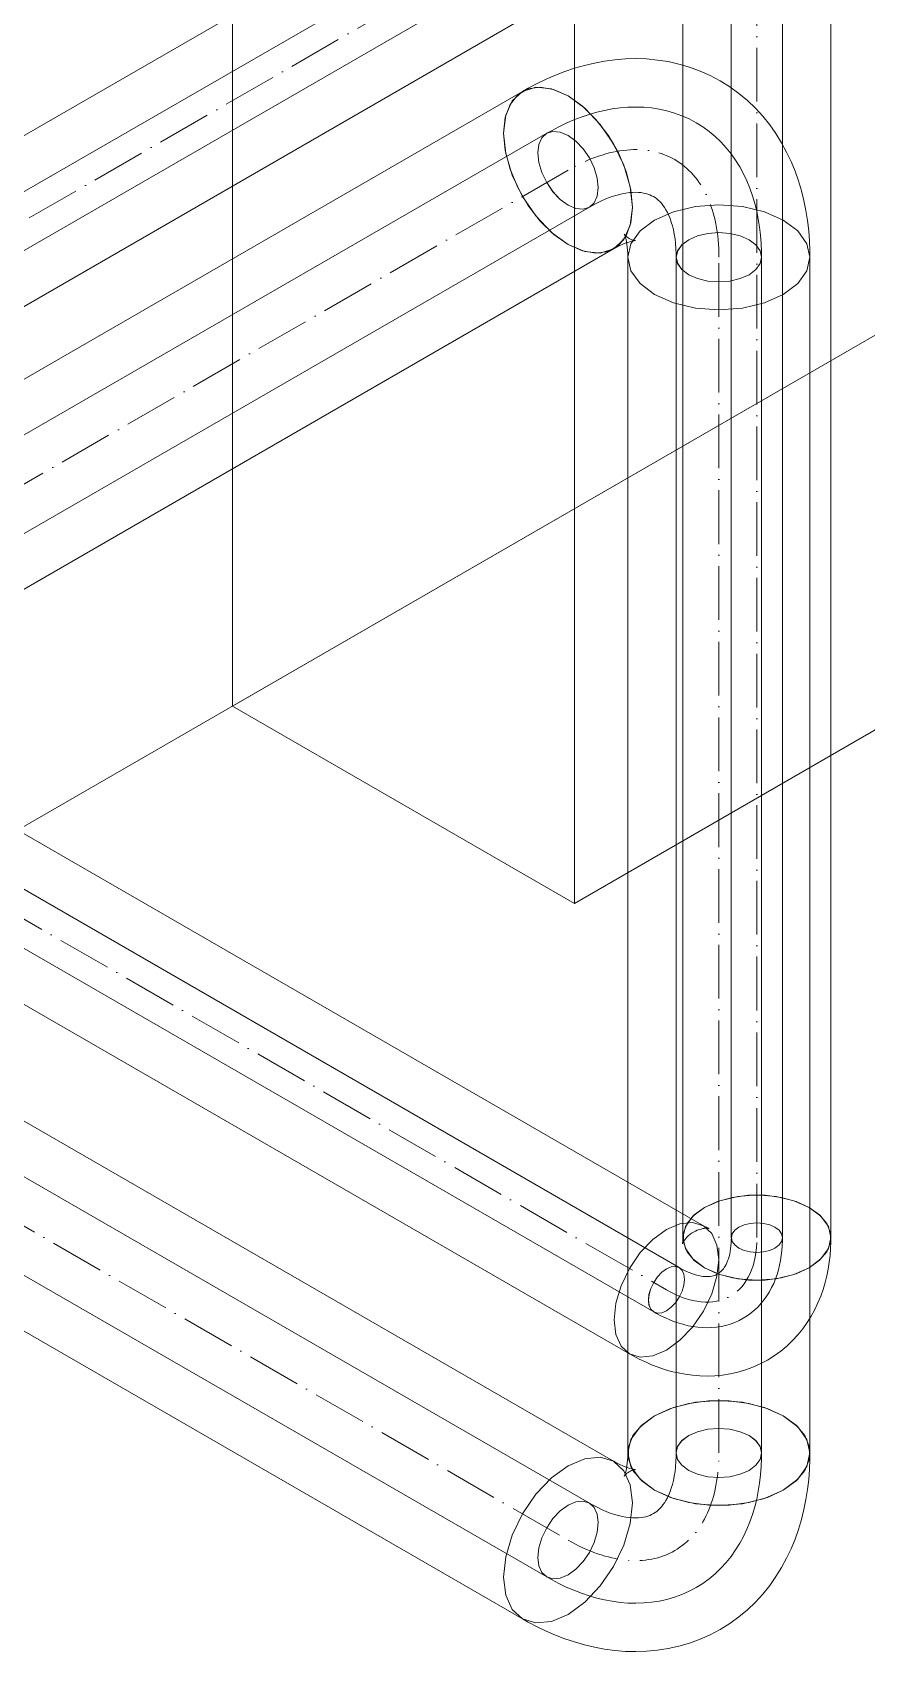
# Model space of a CAD drawing. Header units: millimetres. Extents: x -88595 to 880822, y -1054509 to -148035.
# Drawn here: x 394127.7 to 394282.9, y -328756.9 to -328455.5 of the extents above; entities that cross this region are included whole.
import ezdxf

# ---------------------------------------------------------------- set-up
doc = ezdxf.new("R2010")
doc.units = ezdxf.units.MM
doc.linetypes.add('$12$ADSK_Осевая', pattern=[14, 10, -2, 0, -2])
doc.linetypes.add('$13$ADSK_Осевая', pattern=[14, 10, -2, 0, -2])
for name, color, linetype, lineweight in [('Изоляция', 7, 'Continuous', 18), ('Оборудование', 7, 'Continuous', 18), ('Трубопровод', 7, 'Continuous', 18), ('Трубопроводы', 7, 'Continuous', 18)]:
    doc.layers.add(name, color=color, linetype=linetype, lineweight=lineweight)

# ---------------------------------------------------------------- blocks, each defined once
blk = doc.blocks.new('$0$ADSK_Канальный блок кондиционера1 - AD242MJERAB-3267365-В_ОВ3_1')
at = {"layer": 'Оборудование'}
for p, q in [((18606.82, 7086.72), (18606.82, 6882.59)), ((18670.46, 6845.85), (18670.46, 7049.98)), ((18809.76, 6999.76), (18316.91, 6715.21)), ((18606.82, 6882.59), (18748.25, 6964.24)), ((18811.89, 6927.5), (18670.46, 6845.85)), ((18670.46, 6845.85), (18606.82, 6882.59))]:
    blk.add_line(p, q, dxfattribs=at)
blk = doc.blocks.new('$0$ADSK_МедьПайка_Отвод-гнутая труба - Отвод _гнутая труба_-3197929-В_ОВ3_1')
at = {"layer": 'Трубопроводы', "color": 190, "true_color": 0x8000ff}
for points in [[(18701.04, 6785.58, 0), (18700.28, 6785.01, 0), (18699.81, 6784.35, 0), (18699.65, 6783.63, 0), (18699.81, 6782.92, 0), (18700.28, 6782.26, 0), (18701.04, 6781.69, 0), (18702.03, 6781.25, 0), (18703.17, 6780.98, 0), (18704.41, 6780.89, 0), (18705.64, 6780.98, 0), (18706.79, 6781.25, 0), (18707.77, 6781.69, 0)], [(18707.77, 6781.69, 0), (18708.53, 6782.26, 0), (18709, 6782.92, 0), (18709.17, 6783.63, 0), (18709, 6784.35, 0), (18708.53, 6785.01, 0), (18707.77, 6785.58, 0), (18706.79, 6786.01, 0), (18705.64, 6786.29, 0), (18704.41, 6786.38, 0), (18703.17, 6786.29, 0), (18702.03, 6786.01, 0), (18701.04, 6785.58, 0)], [(18697.1, 6776.86, 0), (18697.28, 6776.98, 0), (18697.46, 6777.11, 0), (18697.64, 6777.26, 0), (18697.82, 6777.43, 0), (18697.99, 6777.62, 0), (18698.16, 6777.83, 0), (18698.33, 6778.07, 0), (18698.5, 6778.34, 0), (18698.66, 6778.63, 0), (18698.82, 6778.96, 0), (18698.96, 6779.32, 0), (18699.1, 6779.71, 0), (18699.22, 6780.13, 0), (18699.34, 6780.58, 0), (18699.43, 6781.06, 0), (18699.51, 6781.57, 0), (18699.57, 6782.1, 0), (18699.62, 6782.66, 0), (18699.64, 6783.25, 0), (18699.65, 6783.63, 0)], [(18701.86, 6768.62, 0), (18702.6, 6769.08, 0), (18703.31, 6769.6, 0), (18703.99, 6770.16, 0), (18704.62, 6770.77, 0), (18705.21, 6771.41, 0), (18705.76, 6772.1, 0), (18706.27, 6772.81, 0), (18706.73, 6773.56, 0), (18707.15, 6774.33, 0), (18707.53, 6775.12, 0), (18707.86, 6775.94, 0), (18708.15, 6776.77, 0), (18708.41, 6777.63, 0), (18708.62, 6778.5, 0), (18708.8, 6779.38, 0), (18708.94, 6780.28, 0), (18709.05, 6781.19, 0), (18709.12, 6782.11, 0), (18709.16, 6783.04, 0), (18709.17, 6783.63, 0)], [(18687.58, 6770.03, 0), (18686.71, 6769.66, 0), (18685.89, 6769.58, 0), (18685.2, 6769.8, 0), (18684.66, 6770.29, 0), (18684.33, 6771.04, 0), (18684.21, 6771.97, 0), (18684.33, 6773.05, 0), (18684.66, 6774.18, 0), (18685.2, 6775.29, 0), (18685.89, 6776.31, 0), (18686.71, 6777.17, 0), (18687.58, 6777.8, 0)], [(18687.58, 6777.8, 0), (18688.45, 6778.18, 0), (18689.26, 6778.26, 0), (18689.96, 6778.04, 0), (18690.49, 6777.54, 0), (18690.83, 6776.8, 0), (18690.94, 6775.86, 0), (18690.83, 6774.79, 0), (18690.49, 6773.66, 0), (18689.96, 6772.54, 0), (18689.26, 6771.52, 0), (18688.45, 6770.67, 0), (18687.58, 6770.03, 0)], [(18697.1, 6776.86, 0), (18696.9, 6776.76, 0), (18696.7, 6776.67, 0), (18696.48, 6776.59, 0), (18696.25, 6776.52, 0), (18695.99, 6776.46, 0), (18695.72, 6776.42, 0), (18695.43, 6776.39, 0), (18695.12, 6776.38, 0), (18694.78, 6776.39, 0), (18694.42, 6776.42, 0), (18694.03, 6776.47, 0), (18693.63, 6776.55, 0), (18693.2, 6776.65, 0), (18692.76, 6776.78, 0), (18692.29, 6776.94, 0), (18691.81, 6777.12, 0), (18691.32, 6777.34, 0), (18690.81, 6777.58, 0), (18690.29, 6777.85, 0), (18689.96, 6778.04, 0)], [(18701.86, 6768.62, 0), (18701.08, 6768.2, 0), (18700.28, 6767.85, 0), (18699.45, 6767.54, 0), (18698.61, 6767.3, 0), (18697.75, 6767.11, 0), (18696.89, 6766.97, 0), (18696.02, 6766.89, 0), (18695.14, 6766.86, 0), (18694.26, 6766.89, 0), (18693.39, 6766.96, 0), (18692.51, 6767.08, 0), (18691.64, 6767.24, 0), (18690.78, 6767.45, 0), (18689.92, 6767.69, 0), (18689.06, 6767.98, 0), (18688.22, 6768.31, 0), (18687.37, 6768.67, 0), (18686.54, 6769.07, 0), (18685.72, 6769.5, 0), (18685.2, 6769.8, 0)]]:
    blk.add_polyline3d(points, dxfattribs=at)
blk = doc.blocks.new('$0$ADSK_МедьПайка_Отвод-гнутая труба - Отвод _гнутая труба_-3197924-В_ОВ3_1')
at = {"layer": 'Трубопроводы', "color": 134, "true_color": 0x00a6a6}
for points in [[(18691.72, 6746.79, 0), (18690.46, 6745.84, 0), (18689.66, 6744.73, 0), (18689.39, 6743.54, 0), (18689.66, 6742.36, 0), (18690.46, 6741.25, 0), (18691.72, 6740.3, 0), (18693.36, 6739.57, 0), (18695.28, 6739.12, 0), (18697.33, 6738.96, 0), (18699.39, 6739.12, 0), (18701.3, 6739.57, 0), (18702.95, 6740.3, 0)], [(18702.95, 6740.3, 0), (18704.21, 6741.25, 0), (18705, 6742.36, 0), (18705.27, 6743.54, 0), (18705, 6744.73, 0), (18704.21, 6745.84, 0), (18702.95, 6746.79, 0), (18701.3, 6747.51, 0), (18699.39, 6747.97, 0), (18697.33, 6748.13, 0), (18695.28, 6747.97, 0), (18693.36, 6747.51, 0), (18691.72, 6746.79, 0)], [(18685.14, 6732.25, 0), (18685.45, 6732.44, 0), (18685.76, 6732.66, 0), (18686.05, 6732.91, 0), (18686.35, 6733.19, 0), (18686.64, 6733.51, 0), (18686.92, 6733.86, 0), (18687.21, 6734.26, 0), (18687.48, 6734.71, 0), (18687.75, 6735.2, 0), (18688.01, 6735.75, 0), (18688.25, 6736.35, 0), (18688.48, 6737, 0), (18688.69, 6737.7, 0), (18688.88, 6738.45, 0), (18689.04, 6739.25, 0), (18689.17, 6740.1, 0), (18689.28, 6740.99, 0), (18689.35, 6741.93, 0), (18689.39, 6742.9, 0), (18689.39, 6743.54, 0)], [(18693.08, 6718.49, 0), (18694.33, 6719.27, 0), (18695.51, 6720.13, 0), (18696.64, 6721.07, 0), (18697.7, 6722.08, 0), (18698.68, 6723.16, 0), (18699.6, 6724.3, 0), (18700.44, 6725.49, 0), (18701.21, 6726.73, 0), (18701.91, 6728.02, 0), (18702.54, 6729.35, 0), (18703.1, 6730.71, 0), (18703.59, 6732.1, 0), (18704.01, 6733.52, 0), (18704.37, 6734.97, 0), (18704.67, 6736.45, 0), (18704.9, 6737.94, 0), (18705.08, 6739.46, 0), (18705.2, 6741, 0), (18705.26, 6742.55, 0), (18705.27, 6743.54, 0)], [(18669.26, 6720.85, 0), (18667.81, 6720.24, 0), (18666.46, 6720.1, 0), (18665.29, 6720.46, 0), (18664.4, 6721.29, 0), (18663.84, 6722.53, 0), (18663.65, 6724.1, 0), (18663.84, 6725.88, 0), (18664.4, 6727.77, 0), (18665.29, 6729.63, 0), (18666.46, 6731.33, 0), (18667.81, 6732.76, 0), (18669.26, 6733.82, 0)], [(18669.26, 6733.82, 0), (18670.72, 6734.44, 0), (18672.07, 6734.57, 0), (18673.23, 6734.21, 0), (18674.12, 6733.39, 0), (18674.69, 6732.15, 0), (18674.88, 6730.58, 0), (18674.69, 6728.79, 0), (18674.12, 6726.9, 0), (18673.23, 6725.04, 0), (18672.07, 6723.34, 0), (18670.72, 6721.91, 0), (18669.26, 6720.85, 0)], [(18685.14, 6732.25, 0), (18684.82, 6732.07, 0), (18684.48, 6731.92, 0), (18684.11, 6731.79, 0), (18683.72, 6731.67, 0), (18683.31, 6731.58, 0), (18682.85, 6731.51, 0), (18682.37, 6731.47, 0), (18681.84, 6731.45, 0), (18681.28, 6731.47, 0), (18680.68, 6731.52, 0), (18680.04, 6731.6, 0), (18679.36, 6731.73, 0), (18678.65, 6731.9, 0), (18677.91, 6732.11, 0), (18677.13, 6732.37, 0), (18676.33, 6732.68, 0), (18675.51, 6733.04, 0), (18674.66, 6733.44, 0), (18673.79, 6733.9, 0), (18673.23, 6734.21, 0)], [(18693.08, 6718.49, 0), (18691.79, 6717.81, 0), (18690.45, 6717.21, 0), (18689.07, 6716.7, 0), (18687.67, 6716.29, 0), (18686.24, 6715.98, 0), (18684.8, 6715.75, 0), (18683.34, 6715.62, 0), (18681.88, 6715.57, 0), (18680.42, 6715.61, 0), (18678.96, 6715.73, 0), (18677.5, 6715.93, 0), (18676.05, 6716.2, 0), (18674.6, 6716.54, 0), (18673.17, 6716.96, 0), (18671.74, 6717.44, 0), (18670.33, 6717.98, 0), (18668.93, 6718.59, 0), (18667.54, 6719.25, 0), (18666.16, 6719.97, 0), (18665.29, 6720.46, 0)]]:
    blk.add_polyline3d(points, dxfattribs=at)

msp = doc.modelspace()

# ---------------------------------------------------------------- linework, layer by layer
at = {"layer": 'Изоляция', "color": 190, "true_color": 0x8000ff}
for p, q in [((394238.82, -328409.68), (393981.15, -328558.45)), ((393994.91, -328582.28), (394252.58, -328433.52)), ((394248.76, -328431.32), (394248.76, -328679.86)), ((394276.28, -328679.86), (394276.28, -328431.32)), ((394252.58, -328677.66), (394054.44, -328563.27)), ((394040.68, -328587.1), (394238.82, -328701.49))]:
    msp.add_line(p, q, dxfattribs=at)
at = {"layer": 'Изоляция', "color": 134, "true_color": 0x00a6a6}
for p, q in [((394218.91, -328466.49), (394001.41, -328592.07)), ((394018.35, -328621.41), (394235.85, -328495.83)), ((394238.51, -328497.37), (394238.51, -328719.95)), ((394272.39, -328719.95), (394272.39, -328497.37)), ((394235.85, -328721.49), (394005.83, -328588.68)), ((393988.89, -328618.02), (394218.91, -328750.83))]:
    msp.add_line(p, q, dxfattribs=at)
for points in [[(394255.7, -328464.53, 0), (394253.86, -328463.55, 0), (394251.95, -328462.7, 0), (394250, -328461.98, 0), (394248.02, -328461.4, 0), (394246.02, -328460.96, 0), (394244.02, -328460.65, 0), (394242.01, -328460.46, 0), (394240.02, -328460.4, 0), (394238.05, -328460.45, 0), (394236.1, -328460.61, 0), (394234.18, -328460.87, 0), (394232.29, -328461.22, 0), (394230.43, -328461.67, 0), (394228.6, -328462.19, 0), (394226.81, -328462.8, 0), (394225.05, -328463.47, 0), (394223.32, -328464.22, 0), (394221.62, -328465.03, 0), (394219.95, -328465.91, 0), (394218.91, -328466.49, 0)], [(394227.38, -328467.33, 0), (394224.71, -328466.14, 0), (394222.18, -328465.7, 0), (394219.91, -328466.04, 0), (394218.02, -328467.13, 0), (394216.59, -328468.93, 0), (394215.7, -328471.35, 0), (394215.4, -328474.25, 0)], [(394215.4, -328474.25, 0), (394215.81, -328470.9, 0), (394217.01, -328468.26, 0), (394218.91, -328466.49, 0), (394221.39, -328465.73, 0), (394224.28, -328466.01, 0), (394227.38, -328467.33, 0)], [(394255.7, -328464.53, 0), (394257.47, -328465.63, 0), (394259.16, -328466.86, 0), (394260.76, -328468.19, 0), (394262.25, -328469.61, 0), (394263.63, -328471.12, 0), (394264.9, -328472.71, 0), (394266.07, -328474.35, 0), (394267.12, -328476.04, 0), (394268.06, -328477.78, 0), (394268.9, -328479.54, 0), (394269.63, -328481.34, 0), (394270.27, -328483.15, 0), (394270.82, -328484.98, 0), (394271.27, -328486.83, 0), (394271.65, -328488.69, 0), (394271.94, -328490.55, 0), (394272.16, -328492.42, 0), (394272.3, -328494.3, 0), (394272.38, -328496.18, 0), (394272.39, -328497.37, 0)], [(394227.38, -328467.33, 0), (394230.48, -328469.59, 0), (394233.37, -328472.64, 0), (394235.85, -328476.27, 0), (394237.76, -328480.24, 0), (394238.95, -328484.26, 0), (394239.36, -328488.08, 0)], [(394239.36, -328488.08, 0), (394239.06, -328484.83, 0), (394238.17, -328481.39, 0), (394236.75, -328477.94, 0), (394234.85, -328474.66, 0), (394232.58, -328471.7, 0), (394230.05, -328469.22, 0), (394227.38, -328467.33, 0)], [(394227.38, -328495, 0), (394224.28, -328492.73, 0), (394221.39, -328489.68, 0), (394218.91, -328486.05, 0), (394217.01, -328482.09, 0), (394215.81, -328478.06, 0), (394215.4, -328474.25, 0)], [(394215.4, -328474.25, 0), (394215.7, -328477.5, 0), (394216.59, -328480.94, 0), (394218.02, -328484.38, 0), (394219.92, -328487.67, 0), (394222.19, -328490.63, 0), (394224.72, -328493.11, 0), (394227.38, -328495, 0)], [(394239.36, -328488.08, 0), (394238.95, -328491.42, 0), (394237.76, -328494.07, 0), (394235.85, -328495.83, 0), (394233.37, -328496.6, 0), (394230.48, -328496.31, 0), (394227.38, -328495, 0)], [(394227.38, -328495, 0), (394230.05, -328496.19, 0), (394232.58, -328496.63, 0), (394234.85, -328496.29, 0), (394236.75, -328495.19, 0), (394238.17, -328493.39, 0), (394239.06, -328490.98, 0), (394239.36, -328488.08, 0)], [(394267.43, -328490.46, 0), (394263.92, -328488.9, 0), (394259.84, -328487.92, 0), (394255.45, -328487.59, 0), (394251.07, -328487.92, 0), (394246.98, -328488.9, 0), (394243.48, -328490.46, 0)], [(394243.48, -328490.46, 0), (394246.98, -328488.9, 0), (394251.07, -328487.92, 0), (394255.45, -328487.59, 0), (394259.84, -328487.92, 0), (394263.92, -328488.9, 0), (394267.43, -328490.46, 0)], [(394243.48, -328490.46, 0), (394240.78, -328492.48, 0), (394239.09, -328494.84, 0), (394238.51, -328497.37, 0), (394239.09, -328499.9, 0), (394240.78, -328502.26, 0), (394243.48, -328504.29, 0)], [(394243.48, -328504.29, 0), (394240.78, -328502.26, 0), (394239.09, -328499.9, 0), (394238.51, -328497.37, 0), (394239.09, -328494.84, 0), (394240.78, -328492.48, 0), (394243.48, -328490.46, 0)], [(394267.43, -328504.29, 0), (394270.12, -328502.26, 0), (394271.82, -328499.9, 0), (394272.39, -328497.37, 0), (394271.82, -328494.84, 0), (394270.12, -328492.48, 0), (394267.43, -328490.46, 0)], [(394267.43, -328490.46, 0), (394270.12, -328492.48, 0), (394271.82, -328494.84, 0), (394272.39, -328497.37, 0), (394271.82, -328499.9, 0), (394270.12, -328502.26, 0), (394267.43, -328504.29, 0)], [(394239.94, -328494.28, 0), (394239.91, -328494.28, 0), (394239.82, -328494.28, 0), (394239.67, -328494.3, 0), (394239.46, -328494.34, 0), (394239.19, -328494.4, 0), (394238.86, -328494.49, 0), (394238.48, -328494.61, 0), (394238.04, -328494.77, 0), (394237.56, -328494.96, 0), (394237.04, -328495.21, 0), (394236.47, -328495.49, 0), (394235.88, -328495.82, 0), (394235.85, -328495.83, 0)], [(394238.76, -328493.87, 0), (394238.55, -328493.73, 0), (394238.35, -328493.59, 0), (394238.17, -328493.45, 0), (394238.03, -328493.31, 0), (394237.93, -328493.2, 0), (394237.86, -328493.11, 0), (394237.82, -328493.06, 0), (394237.82, -328493.05, 0)], [(394237.82, -328493.05, 0), (394237.83, -328493.08, 0), (394237.87, -328493.16, 0), (394237.93, -328493.3, 0), (394238.01, -328493.5, 0), (394238.09, -328493.76, 0), (394238.18, -328494.09, 0), (394238.27, -328494.49, 0), (394238.34, -328494.94, 0), (394238.41, -328495.46, 0), (394238.47, -328496.03, 0), (394238.5, -328496.66, 0), (394238.51, -328497.34, 0), (394238.51, -328497.37, 0)], [(394238.76, -328493.87, 0), (394238.99, -328493.99, 0), (394239.21, -328494.09, 0), (394239.42, -328494.17, 0), (394239.61, -328494.22, 0), (394239.76, -328494.25, 0), (394239.87, -328494.27, 0), (394239.93, -328494.28, 0), (394239.94, -328494.28, 0)], [(394243.48, -328504.29, 0), (394246.98, -328505.84, 0), (394251.07, -328506.82, 0), (394255.45, -328507.15, 0), (394259.84, -328506.82, 0), (394263.92, -328505.84, 0), (394267.43, -328504.29, 0)], [(394267.43, -328504.29, 0), (394263.92, -328505.84, 0), (394259.84, -328506.82, 0), (394255.45, -328507.15, 0), (394251.07, -328506.82, 0), (394246.98, -328505.84, 0), (394243.48, -328504.29, 0)], [(394243.48, -328713.03, 0), (394246.98, -328711.48, 0), (394251.07, -328710.5, 0), (394255.45, -328710.17, 0), (394259.84, -328710.5, 0), (394263.92, -328711.48, 0), (394267.43, -328713.03, 0)], [(394267.43, -328713.03, 0), (394264.46, -328711.67, 0), (394261.05, -328710.72, 0), (394257.35, -328710.23, 0), (394253.55, -328710.23, 0), (394249.86, -328710.72, 0), (394246.44, -328711.67, 0), (394243.48, -328713.03, 0)], [(394243.48, -328726.86, 0), (394240.78, -328724.84, 0), (394239.09, -328722.48, 0), (394238.51, -328719.95, 0), (394239.09, -328717.42, 0), (394240.78, -328715.06, 0), (394243.48, -328713.03, 0)], [(394243.48, -328713.03, 0), (394241.11, -328714.75, 0), (394239.46, -328716.72, 0), (394238.62, -328718.86, 0), (394238.62, -328721.05, 0), (394239.47, -328723.18, 0), (394241.11, -328725.15, 0), (394243.48, -328726.86, 0)], [(394267.43, -328713.03, 0), (394270.12, -328715.06, 0), (394271.82, -328717.42, 0), (394272.39, -328719.95, 0), (394271.82, -328722.48, 0), (394270.12, -328724.84, 0), (394267.43, -328726.86, 0)], [(394267.43, -328726.86, 0), (394269.8, -328725.15, 0), (394271.44, -328723.18, 0), (394272.29, -328721.04, 0), (394272.29, -328718.85, 0), (394271.44, -328716.72, 0), (394269.8, -328714.74, 0), (394267.43, -328713.03, 0)], [(394237.82, -328724.27, 0), (394237.83, -328724.24, 0), (394237.87, -328724.16, 0), (394237.93, -328724.02, 0), (394238.01, -328723.82, 0), (394238.09, -328723.56, 0), (394238.18, -328723.23, 0), (394238.27, -328722.83, 0), (394238.34, -328722.38, 0), (394238.41, -328721.86, 0), (394238.47, -328721.29, 0), (394238.5, -328720.66, 0), (394238.51, -328719.98, 0), (394238.51, -328719.95, 0)], [(394255.7, -328752.79, 0), (394257.47, -328751.69, 0), (394259.16, -328750.46, 0), (394260.76, -328749.13, 0), (394262.25, -328747.71, 0), (394263.63, -328746.2, 0), (394264.9, -328744.61, 0), (394266.07, -328742.97, 0), (394267.12, -328741.28, 0), (394268.06, -328739.54, 0), (394268.9, -328737.78, 0), (394269.63, -328735.98, 0), (394270.27, -328734.17, 0), (394270.82, -328732.34, 0), (394271.27, -328730.49, 0), (394271.65, -328728.63, 0), (394271.94, -328726.77, 0), (394272.16, -328724.9, 0), (394272.3, -328723.02, 0), (394272.38, -328721.14, 0), (394272.39, -328719.95, 0)], [(394227.38, -328722.32, 0), (394224.28, -328724.59, 0), (394221.39, -328727.64, 0), (394218.91, -328731.27, 0), (394217.01, -328735.23, 0), (394215.81, -328739.26, 0), (394215.4, -328743.07, 0)], [(394215.4, -328743.07, 0), (394215.81, -328739.26, 0), (394217.01, -328735.23, 0), (394218.91, -328731.27, 0), (394221.39, -328727.64, 0), (394224.28, -328724.59, 0), (394227.38, -328722.32, 0)], [(394239.36, -328729.24, 0), (394238.95, -328725.9, 0), (394237.76, -328723.25, 0), (394235.85, -328721.49, 0), (394233.37, -328720.72, 0), (394230.48, -328721.01, 0), (394227.38, -328722.32, 0)], [(394227.38, -328722.32, 0), (394230.48, -328721.01, 0), (394233.37, -328720.72, 0), (394235.85, -328721.49, 0), (394237.76, -328723.25, 0), (394238.95, -328725.9, 0), (394239.36, -328729.24, 0)], [(394239.94, -328723.04, 0), (394239.91, -328723.04, 0), (394239.82, -328723.04, 0), (394239.67, -328723.02, 0), (394239.46, -328722.98, 0), (394239.19, -328722.92, 0), (394238.86, -328722.83, 0), (394238.48, -328722.71, 0), (394238.04, -328722.55, 0), (394237.56, -328722.36, 0), (394237.04, -328722.11, 0), (394236.47, -328721.83, 0), (394235.88, -328721.5, 0), (394235.85, -328721.49, 0)], [(394238.76, -328723.45, 0), (394238.99, -328723.33, 0), (394239.21, -328723.23, 0), (394239.42, -328723.15, 0), (394239.61, -328723.1, 0), (394239.76, -328723.07, 0), (394239.87, -328723.05, 0), (394239.93, -328723.04, 0), (394239.94, -328723.04, 0)], [(394238.76, -328723.45, 0), (394238.55, -328723.59, 0), (394238.35, -328723.73, 0), (394238.17, -328723.87, 0), (394238.03, -328724.01, 0), (394237.93, -328724.12, 0), (394237.86, -328724.21, 0), (394237.82, -328724.26, 0), (394237.82, -328724.27, 0)], [(394227.38, -328749.99, 0), (394230.48, -328747.73, 0), (394233.37, -328744.68, 0), (394235.85, -328741.05, 0), (394237.76, -328737.08, 0), (394238.95, -328733.06, 0), (394239.36, -328729.24, 0)], [(394239.36, -328729.24, 0), (394238.95, -328733.06, 0), (394237.76, -328737.08, 0), (394235.85, -328741.05, 0), (394233.37, -328744.68, 0), (394230.48, -328747.73, 0), (394227.38, -328749.99, 0)], [(394267.43, -328726.86, 0), (394263.92, -328728.42, 0), (394259.84, -328729.4, 0), (394255.45, -328729.73, 0), (394251.07, -328729.4, 0), (394246.98, -328728.42, 0), (394243.48, -328726.86, 0)], [(394243.48, -328726.86, 0), (394246.44, -328728.23, 0), (394249.86, -328729.18, 0), (394253.56, -328729.67, 0), (394257.35, -328729.67, 0), (394261.05, -328729.18, 0), (394264.47, -328728.23, 0), (394267.43, -328726.86, 0)], [(394215.4, -328743.07, 0), (394215.81, -328746.42, 0), (394217.01, -328749.06, 0), (394218.91, -328750.83, 0), (394221.39, -328751.59, 0), (394224.28, -328751.31, 0), (394227.38, -328749.99, 0)], [(394227.38, -328749.99, 0), (394224.28, -328751.31, 0), (394221.39, -328751.59, 0), (394218.91, -328750.83, 0), (394217.01, -328749.06, 0), (394215.81, -328746.42, 0), (394215.4, -328743.07, 0)], [(394255.7, -328752.79, 0), (394253.86, -328753.77, 0), (394251.95, -328754.62, 0), (394250, -328755.34, 0), (394248.02, -328755.92, 0), (394246.02, -328756.36, 0), (394244.02, -328756.67, 0), (394242.01, -328756.86, 0), (394240.02, -328756.92, 0), (394238.05, -328756.87, 0), (394236.1, -328756.71, 0), (394234.18, -328756.45, 0), (394232.29, -328756.1, 0), (394230.43, -328755.65, 0), (394228.6, -328755.13, 0), (394226.81, -328754.52, 0), (394225.05, -328753.85, 0), (394223.32, -328753.1, 0), (394221.62, -328752.29, 0), (394219.95, -328751.41, 0), (394218.91, -328750.83, 0)]]:
    msp.add_polyline3d(points, dxfattribs=at)
at = {"layer": 'Изоляция', "color": 190, "true_color": 0x8000ff}
for points in [[(394252.8, -328674.24, 0), (394255.64, -328672.98, 0), (394258.96, -328672.18, 0), (394262.52, -328671.91, 0), (394266.09, -328672.18, 0), (394269.4, -328672.98, 0), (394272.25, -328674.24, 0)], [(394272.25, -328674.24, 0), (394269.84, -328673.13, 0), (394267.07, -328672.36, 0), (394264.06, -328671.96, 0), (394260.98, -328671.96, 0), (394257.98, -328672.36, 0), (394255.2, -328673.13, 0), (394252.8, -328674.24, 0)], [(394252.8, -328685.48, 0), (394250.61, -328683.83, 0), (394249.23, -328681.91, 0), (394248.76, -328679.86, 0), (394249.23, -328677.8, 0), (394250.61, -328675.89, 0), (394252.8, -328674.24, 0)], [(394252.8, -328674.24, 0), (394250.87, -328675.63, 0), (394249.54, -328677.24, 0), (394248.85, -328678.97, 0), (394248.85, -328680.75, 0), (394249.54, -328682.48, 0), (394250.87, -328684.09, 0), (394252.8, -328685.48, 0)], [(394272.25, -328674.24, 0), (394274.44, -328675.89, 0), (394275.82, -328677.8, 0), (394276.28, -328679.86, 0), (394275.82, -328681.91, 0), (394274.44, -328683.83, 0), (394272.25, -328685.48, 0)], [(394272.25, -328685.48, 0), (394274.18, -328684.08, 0), (394275.51, -328682.48, 0), (394276.2, -328680.75, 0), (394276.2, -328678.97, 0), (394275.51, -328677.23, 0), (394274.17, -328675.63, 0), (394272.25, -328674.24, 0)], [(394255.43, -328683.96, 0), (394255.09, -328681.24, 0), (394254.12, -328679.09, 0), (394252.58, -328677.66, 0), (394250.56, -328677.04, 0), (394248.21, -328677.27, 0), (394245.7, -328678.34, 0)], [(394245.7, -328678.34, 0), (394248.21, -328677.27, 0), (394250.56, -328677.04, 0), (394252.58, -328677.66, 0), (394254.12, -328679.09, 0), (394255.09, -328681.24, 0), (394255.43, -328683.96, 0)], [(394250.72, -328678.84, 0), (394251.07, -328678.65, 0), (394251.43, -328678.49, 0), (394251.79, -328678.36, 0), (394252.13, -328678.26, 0), (394252.45, -328678.18, 0), (394252.74, -328678.14, 0), (394253, -328678.12, 0), (394253.21, -328678.11, 0), (394253.39, -328678.11, 0), (394253.51, -328678.12, 0), (394253.59, -328678.13, 0), (394253.63, -328678.14, 0)], [(394253.63, -328678.14, 0), (394253.61, -328678.13, 0), (394253.54, -328678.11, 0), (394253.44, -328678.08, 0), (394253.29, -328678.02, 0), (394253.12, -328677.94, 0), (394252.91, -328677.84, 0), (394252.67, -328677.71, 0), (394252.58, -328677.66, 0)], [(394245.7, -328678.34, 0), (394243.18, -328680.18, 0), (394240.83, -328682.65, 0), (394238.82, -328685.6, 0), (394237.27, -328688.82, 0), (394236.3, -328692.09, 0), (394235.97, -328695.19, 0)], [(394235.97, -328695.19, 0), (394236.3, -328692.09, 0), (394237.27, -328688.82, 0), (394238.82, -328685.6, 0), (394240.83, -328682.65, 0), (394243.18, -328680.18, 0), (394245.7, -328678.34, 0)], [(394250.72, -328678.84, 0), (394250.37, -328679.05, 0), (394250.06, -328679.28, 0), (394249.76, -328679.52, 0), (394249.51, -328679.77, 0), (394249.28, -328680.01, 0), (394249.1, -328680.24, 0), (394248.95, -328680.45, 0), (394248.84, -328680.64, 0), (394248.75, -328680.79, 0), (394248.7, -328680.9, 0), (394248.67, -328680.98, 0), (394248.66, -328681.01, 0)], [(394248.66, -328681.01, 0), (394248.66, -328680.99, 0), (394248.68, -328680.92, 0), (394248.7, -328680.81, 0), (394248.72, -328680.66, 0), (394248.74, -328680.47, 0), (394248.76, -328680.24, 0), (394248.76, -328679.97, 0), (394248.76, -328679.86, 0)], [(394264.48, -328702.67, 0), (394265.75, -328701.87, 0), (394266.96, -328701, 0), (394268.11, -328700.04, 0), (394269.17, -328699.02, 0), (394270.16, -328697.94, 0), (394271.07, -328696.82, 0), (394271.89, -328695.65, 0), (394272.63, -328694.46, 0), (394273.3, -328693.24, 0), (394273.88, -328692, 0), (394274.39, -328690.75, 0), (394274.84, -328689.49, 0), (394275.21, -328688.23, 0), (394275.53, -328686.97, 0), (394275.78, -328685.7, 0), (394275.98, -328684.44, 0), (394276.13, -328683.17, 0), (394276.23, -328681.91, 0), (394276.28, -328680.66, 0), (394276.28, -328679.86, 0)], [(394245.7, -328700.81, 0), (394248.21, -328698.97, 0), (394250.56, -328696.5, 0), (394252.58, -328693.55, 0), (394254.12, -328690.33, 0), (394255.09, -328687.06, 0), (394255.43, -328683.96, 0)], [(394255.43, -328683.96, 0), (394255.09, -328687.06, 0), (394254.12, -328690.33, 0), (394252.58, -328693.55, 0), (394250.56, -328696.5, 0), (394248.21, -328698.97, 0), (394245.7, -328700.81, 0)], [(394272.25, -328685.48, 0), (394269.4, -328686.74, 0), (394266.09, -328687.53, 0), (394262.52, -328687.8, 0), (394258.96, -328687.53, 0), (394255.64, -328686.74, 0), (394252.8, -328685.48, 0)], [(394252.8, -328685.48, 0), (394255.21, -328686.59, 0), (394257.98, -328687.36, 0), (394260.99, -328687.75, 0), (394264.07, -328687.75, 0), (394267.07, -328687.36, 0), (394269.85, -328686.58, 0), (394272.25, -328685.48, 0)], [(394235.97, -328695.19, 0), (394236.3, -328697.91, 0), (394237.27, -328700.06, 0), (394238.82, -328701.49, 0), (394240.83, -328702.11, 0), (394243.18, -328701.88, 0), (394245.7, -328700.81, 0)], [(394245.7, -328700.81, 0), (394243.18, -328701.88, 0), (394240.83, -328702.11, 0), (394238.82, -328701.49, 0), (394237.27, -328700.06, 0), (394236.3, -328697.91, 0), (394235.97, -328695.19, 0)], [(394264.48, -328702.67, 0), (394263.15, -328703.38, 0), (394261.78, -328703.99, 0), (394260.38, -328704.5, 0), (394258.97, -328704.91, 0), (394257.54, -328705.23, 0), (394256.11, -328705.45, 0), (394254.69, -328705.58, 0), (394253.28, -328705.63, 0), (394251.9, -328705.59, 0), (394250.53, -328705.48, 0), (394249.2, -328705.3, 0), (394247.89, -328705.05, 0), (394246.6, -328704.75, 0), (394245.35, -328704.39, 0), (394244.13, -328703.98, 0), (394242.93, -328703.52, 0), (394241.77, -328703.01, 0), (394240.62, -328702.47, 0), (394239.51, -328701.88, 0), (394238.82, -328701.49, 0)]]:
    msp.add_polyline3d(points, dxfattribs=at)
at = {"layer": 'Трубопровод', "color": 190, "true_color": 0x8000ff}
for p, q in [((394243.32, -328417.48), (393985.65, -328566.24)), ((393990.41, -328574.49), (394248.08, -328425.72)), ((394257.76, -328431.32), (394257.76, -328679.86)), ((394267.28, -328679.86), (394267.28, -328431.32)), ((394248.08, -328685.45), (394049.94, -328571.06)), ((394045.18, -328579.31), (394243.32, -328693.7))]:
    msp.add_line(p, q, dxfattribs=at)
at = {"layer": 'Трубопровод', "color": 190, "linetype": '$12$ADSK_Осевая', "true_color": 0x8000ff}
for p, q in [((394245.7, -328421.6), (393988.03, -328570.36)), ((394245.7, -328421.6), (393988.03, -328570.36)), ((394262.52, -328679.86), (394262.52, -328431.32)), ((394262.52, -328679.86), (394262.52, -328431.32)), ((394047.56, -328575.18), (394245.7, -328689.57)), ((394047.56, -328575.18), (394245.7, -328689.57))]:
    msp.add_line(p, q, dxfattribs=at)
at = {"layer": 'Трубопровод', "color": 134, "true_color": 0x00a6a6}
for p, q in [((394223.41, -328474.29), (394005.91, -328599.86)), ((394013.85, -328613.61), (394231.35, -328488.04)), ((394247.51, -328497.37), (394247.51, -328719.95)), ((394263.39, -328719.95), (394263.39, -328497.37)), ((394231.35, -328729.28), (394001.33, -328596.48)), ((393993.39, -328610.23), (394223.41, -328743.03))]:
    msp.add_line(p, q, dxfattribs=at)
at = {"layer": 'Трубопровод', "color": 134, "linetype": '$12$ADSK_Осевая', "true_color": 0x00a6a6}
for p, q in [((394227.38, -328481.16), (394009.88, -328606.74)), ((394227.38, -328481.16), (394009.88, -328606.74)), ((394255.45, -328719.95), (394255.45, -328497.37)), ((394255.45, -328719.95), (394255.45, -328497.37)), ((393997.36, -328603.35), (394227.38, -328736.16)), ((393997.36, -328603.35), (394227.38, -328736.16))]:
    msp.add_line(p, q, dxfattribs=at)
at = {"layer": 'Трубопровод', "color": 134, "true_color": 0x00a6a6}
for points in [[(394221.77, -328477.92, 0), (394221.96, -328476.36, 0), (394222.52, -328475.12, 0), (394223.41, -328474.29, 0), (394224.57, -328473.93, 0), (394225.93, -328474.06, 0), (394227.38, -328474.68, 0)], [(394227.38, -328474.68, 0), (394228.83, -328475.74, 0), (394230.19, -328477.17, 0), (394231.35, -328478.87, 0), (394232.24, -328480.73, 0), (394232.8, -328482.62, 0), (394233, -328484.41, 0)], [(394227.38, -328487.65, 0), (394225.93, -328486.59, 0), (394224.57, -328485.16, 0), (394223.41, -328483.46, 0), (394222.52, -328481.6, 0), (394221.96, -328479.71, 0), (394221.77, -328477.92, 0)], [(394233, -328484.41, 0), (394232.8, -328485.97, 0), (394232.24, -328487.21, 0), (394231.35, -328488.04, 0), (394230.19, -328488.4, 0), (394228.83, -328488.27, 0), (394227.38, -328487.65, 0)], [(394249.84, -328494.13, 0), (394248.58, -328495.08, 0), (394247.78, -328496.19, 0), (394247.51, -328497.37, 0), (394247.78, -328498.56, 0), (394248.58, -328499.66, 0), (394249.84, -328500.61, 0)], [(394261.07, -328494.13, 0), (394259.42, -328493.4, 0), (394257.51, -328492.94, 0), (394255.45, -328492.79, 0), (394253.4, -328492.94, 0), (394251.48, -328493.4, 0), (394249.84, -328494.13, 0)], [(394261.07, -328500.61, 0), (394262.33, -328499.66, 0), (394263.12, -328498.56, 0), (394263.39, -328497.37, 0), (394263.12, -328496.19, 0), (394262.33, -328495.08, 0), (394261.07, -328494.13, 0)], [(394249.84, -328500.61, 0), (394251.48, -328501.34, 0), (394253.4, -328501.8, 0), (394255.45, -328501.96, 0), (394257.51, -328501.8, 0), (394259.42, -328501.34, 0), (394261.07, -328500.61, 0)], [(394249.84, -328723.19, 0), (394248.58, -328722.24, 0), (394247.78, -328721.13, 0), (394247.51, -328719.95, 0), (394247.78, -328718.76, 0), (394248.58, -328717.66, 0), (394249.84, -328716.71, 0)], [(394249.84, -328716.71, 0), (394251.48, -328715.98, 0), (394253.4, -328715.52, 0), (394255.45, -328715.36, 0), (394257.51, -328715.52, 0), (394259.42, -328715.98, 0), (394261.07, -328716.71, 0)], [(394261.07, -328716.71, 0), (394262.33, -328717.66, 0), (394263.12, -328718.76, 0), (394263.39, -328719.95, 0), (394263.12, -328721.13, 0), (394262.33, -328722.24, 0), (394261.07, -328723.19, 0)], [(394261.07, -328723.19, 0), (394259.42, -328723.92, 0), (394257.51, -328724.38, 0), (394255.45, -328724.53, 0), (394253.4, -328724.38, 0), (394251.48, -328723.92, 0), (394249.84, -328723.19, 0)], [(394233, -328732.91, 0), (394232.8, -328731.35, 0), (394232.24, -328730.11, 0), (394231.35, -328729.28, 0), (394230.19, -328728.92, 0), (394228.83, -328729.05, 0), (394227.38, -328729.67, 0)], [(394227.38, -328729.67, 0), (394225.93, -328730.73, 0), (394224.57, -328732.16, 0), (394223.41, -328733.86, 0), (394222.52, -328735.72, 0), (394221.96, -328737.61, 0), (394221.77, -328739.4, 0)], [(394227.38, -328742.64, 0), (394228.83, -328741.58, 0), (394230.19, -328740.15, 0), (394231.35, -328738.45, 0), (394232.24, -328736.59, 0), (394232.8, -328734.7, 0), (394233, -328732.91, 0)], [(394221.77, -328739.4, 0), (394221.96, -328740.96, 0), (394222.52, -328742.2, 0), (394223.41, -328743.03, 0), (394224.57, -328743.39, 0), (394225.93, -328743.26, 0), (394227.38, -328742.64, 0)]]:
    msp.add_polyline3d(points, dxfattribs=at)
at = {"layer": 'Трубопровод', "color": 190, "true_color": 0x8000ff}
for points in [[(394259.16, -328681.8, 0), (394258.4, -328681.23, 0), (394257.93, -328680.57, 0), (394257.76, -328679.86, 0), (394257.93, -328679.15, 0), (394258.4, -328678.48, 0), (394259.16, -328677.92, 0)], [(394259.16, -328677.92, 0), (394260.14, -328677.48, 0), (394261.29, -328677.2, 0), (394262.52, -328677.11, 0), (394263.76, -328677.2, 0), (394264.9, -328677.48, 0), (394265.89, -328677.92, 0)], [(394265.89, -328677.92, 0), (394266.65, -328678.48, 0), (394267.12, -328679.15, 0), (394267.28, -328679.86, 0), (394267.12, -328680.57, 0), (394266.65, -328681.23, 0), (394265.89, -328681.8, 0)], [(394265.89, -328681.8, 0), (394264.9, -328682.24, 0), (394263.76, -328682.51, 0), (394262.52, -328682.61, 0), (394261.29, -328682.51, 0), (394260.14, -328682.24, 0), (394259.16, -328681.8, 0)], [(394245.7, -328685.69, 0), (394244.82, -328686.32, 0), (394244.01, -328687.18, 0), (394243.32, -328688.2, 0), (394242.78, -328689.31, 0), (394242.44, -328690.45, 0), (394242.33, -328691.52, 0)], [(394249.06, -328687.63, 0), (394248.95, -328686.69, 0), (394248.61, -328685.95, 0), (394248.08, -328685.45, 0), (394247.38, -328685.24, 0), (394246.57, -328685.32, 0), (394245.7, -328685.69, 0)], [(394245.7, -328693.46, 0), (394246.57, -328692.83, 0), (394247.38, -328691.97, 0), (394248.08, -328690.95, 0), (394248.61, -328689.84, 0), (394248.95, -328688.7, 0), (394249.06, -328687.63, 0)], [(394242.33, -328691.52, 0), (394242.44, -328692.46, 0), (394242.78, -328693.2, 0), (394243.32, -328693.7, 0), (394244.01, -328693.91, 0), (394244.82, -328693.83, 0), (394245.7, -328693.46, 0)]]:
    msp.add_polyline3d(points, dxfattribs=at)
at = {"layer": 'Трубопроводы', "color": 134, "linetype": '$13$ADSK_Осевая', "true_color": 0x00a6a6}
for centre, major_axis, start_param, end_param in [((394227.38, -328513.58), (19.85, 34.38), 5.497787, 7.068583), ((394227.38, -328703.74), (-19.85, 34.38), 2.356194, 3.926991)]:
    msp.add_ellipse(centre, major_axis=major_axis, ratio=0.57735, start_param=start_param, end_param=end_param, dxfattribs=at)
at = {"layer": 'Трубопроводы', "color": 190, "linetype": '$13$ADSK_Осевая', "true_color": 0x8000ff}
msp.add_ellipse((394245.7, -328670.14), major_axis=(-11.9, 20.61), ratio=0.57735, start_param=2.356194, end_param=3.926991, dxfattribs=at)

# ---------------------------------------------------------------- block references
at = {"layer": 'Оборудование'}
msp.add_blockref('$0$ADSK_Канальный блок кондиционера1 - AD242MJERAB-3267365-В_ОВ3_1', (375558.12, -335463.49), dxfattribs=at)
at = {"layer": 'Трубопроводы', "color": 134, "true_color": 0x00a6a6, "rotation": 120}
msp.add_blockref('$0$ADSK_МедьПайка_Отвод-гнутая труба - Отвод _гнутая труба_-3197924-В_ОВ3_1', (409416.13, -341301.76), dxfattribs=at)
at = {"layer": 'Трубопроводы', "color": 190, "true_color": 0x8000ff}
msp.add_blockref('$0$ADSK_МедьПайка_Отвод-гнутая труба - Отвод _гнутая труба_-3197929-В_ОВ3_1', (375558.12, -335463.49), dxfattribs=at)
at = {"layer": 'Трубопроводы', "color": 134, "true_color": 0x00a6a6}
msp.add_blockref('$0$ADSK_МедьПайка_Отвод-гнутая труба - Отвод _гнутая труба_-3197924-В_ОВ3_1', (375558.12, -335463.49), dxfattribs=at)

doc.saveas('drawing.dxf')
